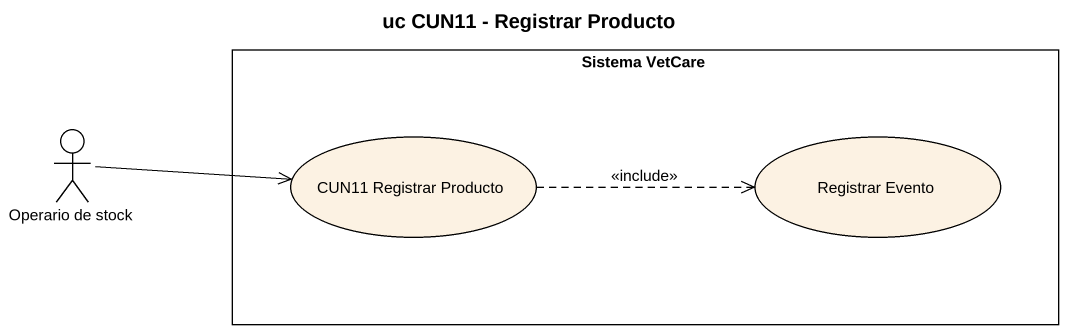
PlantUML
@startuml
title uc CUN11 - Registrar Producto
rectangle "Sistema VetCare" as Sistema_VetCare {
  usecase "CUN11 Registrar Producto" as CUN11_Registrar_Producto
  usecase "Registrar Evento" as Registrar_Evento
}
actor "Operario de stock" as Operario_de_stock
Operario_de_stock -right-> CUN11_Registrar_Producto
CUN11_Registrar_Producto .right.> Registrar_Evento : <<include>>
@enduml
